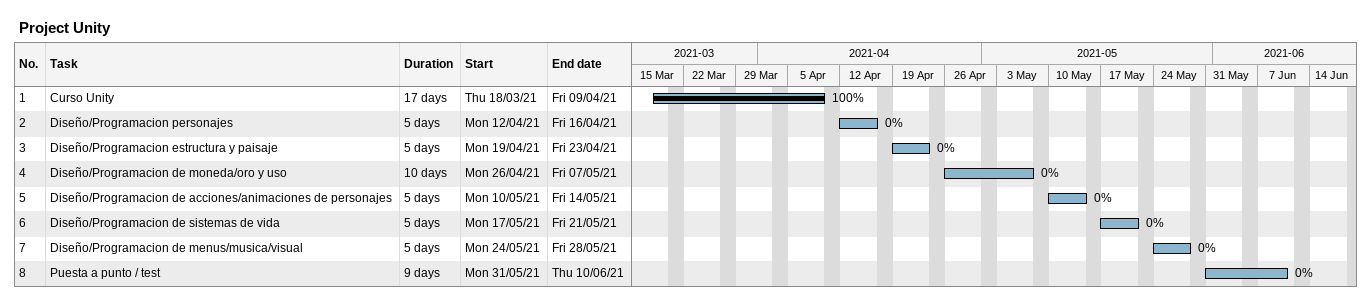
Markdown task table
Project Unity

| ID | Task | Duration | Start | Finish | % complete |
|---|---|---|---|---|---|
| 1 | Curso Unity | 17d | 2021-03-18 | 2021-04-09 | 100 |
| 2 | Diseño/Programacion personajes | 5d | 2021-04-12 | 2021-04-16 | 0 |
| 3 | Diseño/Programacion estructura y paisaje | 5d | 2021-04-19 | 2021-04-23 | 0 |
| 4 | Diseño/Programacion de moneda/oro y uso | 10d | 2021-04-26 | 2021-05-07 | 0 |
| 5 | Diseño/Programacion de acciones/animaciones de personajes | 5d | 2021-05-10 | 2021-05-14 | 0 |
| 6 | Diseño/Programacion de sistemas de vida | 5d | 2021-05-17 | 2021-05-21 | 0 |
| 7 | Diseño/Programacion de menus/musica/visual | 5d | 2021-05-24 | 2021-05-28 | 0 |
| 8 | Puesta a punto / test | 9d | 2021-05-31 | 2021-06-10 | 0 |
